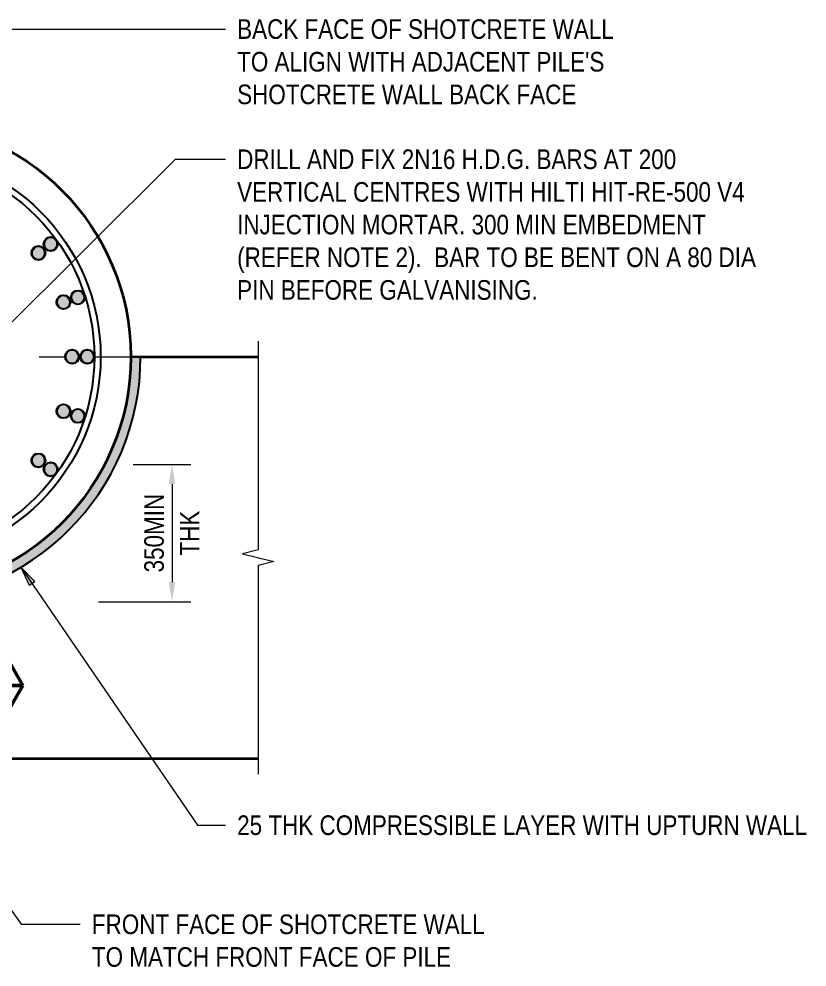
# Model space of a CAD drawing. Header units: metres. Extents: x 0.4 to 22.7, y 0.3 to 4.2.
# Drawn here: x 4.103 to 6.114, y 1.506 to 3.924 of the extents above; entities that cross this region are included whole.
import ezdxf

# ---------------------------------------------------------------- set-up
doc = ezdxf.new("R2010")
doc.units = ezdxf.units.M
doc.linetypes.add('JacobsCenter', pattern=[0.015, 0.009, -0.0015, 0.003, -0.0015])
doc.layers.get('Defpoints').update_dxf_attribs({"color": 41})
for name, color, linetype, lineweight in [('A-ANNO-DIMS', 7, 'Continuous', 9), ('A-ANNO-SYMB', 7, 'Continuous', 9), ('A-DETL', 7, 'Continuous', 13), ('A-DETL-GENF', 7, 'Continuous', 9), ('G-ANNO-TEXT', 7, 'Continuous', 9)]:
    doc.layers.add(name, color=color, linetype=linetype, lineweight=lineweight)
doc.styles.add('Arial Narrow_1', font='ARIALN.TTF', dxfattribs={"height": 0.05})
doc.dimstyles.new('Dimension_Standard_T__mm_', dxfattribs={"dimscale": 0.3048, "dimtxt": 0.051172, "dimasz": 0.164042, "dimexe": 0.15748, "dimexo": 0.098425, "dimgap": 0.065617, "dimtad": 1, "dimdec": 0, "dimlfac": 1000, "dimzin": 0, "dimdsep": 46, "dimtxsty": 'Arial Narrow_1', "dimsah": 1, "dimcen": 0.09, "dimaunit": 1, "dimadec": 4, "dimazin": 0, "dimtfac": 1, "dimtdec": 4, "dimtix": 1, "dimtmove": 0, "dimatfit": 3, "dimfxl": 1, "dimtvp": 1, "dimtolj": 1, "dimtzin": 0, "dimlwd": 18, "dimlwe": 18, "dimarcsym": 2})

# ---------------------------------------------------------------- blocks, each defined once
blk = doc.blocks.new('S_Det_Reinf_Bar Section_2D - N32-V22-DRG-2873047 - CANTILEVER SHOTCRETE DETAILS AT MOVEMENT JOINTS')
at = {"layer": 'A-DETL-GENF'}
blk.add_hatch(color=256, dxfattribs=at).paths.add_polyline_path([(0.0139, 0.008), (0.0112, 0.0114), (0.0079, 0.0139), (0.0041, 0.0155), (0.0042, 0.0154), (0.0085, 0.0135), (0.0113, 0.0113), (0.0139, 0.0078), (0.0155, 0.0035), (0.0159, -0.0007), (0.0151, -0.0049), (0.0137, -0.0081), (0.0106, -0.0118), (0.0072, -0.0142), (0.0035, -0.0155), (0.0042, -0.0154), (0.0086, -0.0134), (0.0114, -0.0112), (0.0139, -0.0079), (0.0155, -0.004), (0.016, 0.0001), (0.0154, 0.0043), (0.0139, 0.008)])
blk = doc.blocks.new('S_Det_Reinf_Bar Section_2D - N32-V6-DRG-2873047 - CANTILEVER SHOTCRETE DETAILS AT MOVEMENT JOINTS')
at = {"layer": 'A-DETL-GENF'}
blk.add_hatch(color=256, dxfattribs=at).paths.add_polyline_path([(-0.0041, -0.0155), (0.0001, -0.016), (0.0043, -0.0154), (0.0081, -0.0137), (0.0114, -0.0112), (0.014, -0.0076), (0.0155, -0.0041), (0.016, 0.0002), (0.0155, 0.0041), (0.0138, 0.0081), (0.0112, 0.0114), (0.008, 0.0139), (0.0041, 0.0155), (0, 0.016), (-0.0042, 0.0154), (-0.008, 0.0138), (-0.0113, 0.0113), (-0.0139, 0.0079), (-0.0155, 0.004), (-0.016, -0.0001), (-0.0154, -0.0043), (-0.0138, -0.0081), (-0.0107, -0.0118), (-0.0079, -0.0139), (-0.0042, -0.0154)])
at = {"layer": 'A-DETL-GENF', "lineweight": 18}
for start, end in [(360, 180), (180, 360)]:
    blk.add_arc((0, 0), 0.016, start, end, dxfattribs=at)
blk = doc.blocks.new('S_Det_Reinf_Bar Section_2D - N32-V23-DRG-2873047 - CANTILEVER SHOTCRETE DETAILS AT MOVEMENT JOINTS')
at = {"layer": 'A-DETL-GENF'}
blk.add_hatch(color=256, dxfattribs=at).paths.add_polyline_path([(0.0139, 0.008), (0.0113, 0.0113), (0.008, 0.0139), (0.0041, 0.0155), (0, 0.016), (-0.0041, 0.0155), (-0.008, 0.0139), (-0.0113, 0.0113), (-0.0139, 0.008), (-0.0155, 0.0041), (-0.016, 0), (-0.0155, -0.0041), (-0.0139, -0.008), (-0.0113, -0.0113), (-0.008, -0.0139), (-0.0041, -0.0155), (0, -0.016), (0.0041, -0.0155), (0.008, -0.0139), (0.0113, -0.0113), (0.0139, -0.008), (0.0155, -0.0041), (0.0159, 0.0008), (0.0155, 0.0041)])
at = {"layer": 'A-DETL-GENF', "lineweight": 18}
for start, end in [(360, 180), (180, 360)]:
    blk.add_arc((0, 0), 0.016, start, end, dxfattribs=at)
blk = doc.blocks.new('S_Det_Reinf_Bar Section_2D - N32-V24-DRG-2873047 - CANTILEVER SHOTCRETE DETAILS AT MOVEMENT JOINTS')
at = {"layer": 'A-DETL-GENF'}
blk.add_hatch(color=256, dxfattribs=at).paths.add_polyline_path([(0.0155, 0.0041), (0.0138, 0.0081), (0.0112, 0.0114), (0.0079, 0.0139), (0.0041, 0.0155), (0.0042, 0.0154), (0.0081, 0.0138), (0.0113, 0.0113), (0.014, 0.0076), (0.0154, 0.0041), (0.0159, -0.0002), (0.0154, -0.0042), (0.0137, -0.0081), (0.0112, -0.0114), (0.0078, -0.0139), (0.0041, -0.0155), (0.0043, -0.0154), (0.008, -0.0138), (0.0114, -0.0112), (0.0139, -0.0079), (0.0155, -0.004), (0.016, 0.0001), (0.0155, 0.004)])
blk = doc.blocks.new('S_Det_Reinf_Bar Section_2D - N32-V2-DRG-2873047 - CANTILEVER SHOTCRETE DETAILS AT MOVEMENT JOINTS')
at = {"layer": 'A-DETL-GENF'}
blk.add_hatch(color=256, dxfattribs=at).paths.add_polyline_path([(0, -0.016), (0.0041, -0.0155), (0.008, -0.0139), (0.0113, -0.0113), (0.0139, -0.008), (0.0155, -0.0041), (0.016, 0), (0.0155, 0.0041), (0.0139, 0.008), (0.0113, 0.0113), (0.008, 0.0139), (0.0041, 0.0155), (0, 0.016), (-0.0041, 0.0155), (-0.008, 0.0139), (-0.0113, 0.0113), (-0.0139, 0.008), (-0.0155, 0.0041), (-0.016, 0), (-0.0155, -0.0041), (-0.0139, -0.008), (-0.0113, -0.0113), (-0.008, -0.0139), (-0.0041, -0.0155)])
at = {"layer": 'A-DETL-GENF', "lineweight": 18}
for start, end in [(360, 180), (180, 360)]:
    blk.add_arc((0, 0), 0.016, start, end, dxfattribs=at)
blk = doc.blocks.new('S_Det_Reinf_Bar Section_2D - N32-V25-DRG-2873047 - CANTILEVER SHOTCRETE DETAILS AT MOVEMENT JOINTS')
at = {"layer": 'A-DETL-GENF'}
blk.add_hatch(color=256, dxfattribs=at).paths.add_polyline_path([(0.016, 0), (0.016, 0.0003), (0.0154, 0.0043), (0.0138, 0.0081), (0.0112, 0.0114), (0.0072, 0.0142), (0.0041, 0.0155), (0.0042, 0.0154), (0.0081, 0.0138), (0.0113, 0.0113), (0.0139, 0.0078), (0.0155, 0.0039), (0.0159, -0.0002), (0.0154, -0.0042), (0.0137, -0.0081), (0.0112, -0.0114), (0.0072, -0.0142), (0.0041, -0.0155), (0.0042, -0.0154), (0.008, -0.0138), (0.0114, -0.0112), (0.0139, -0.0079), (0.0155, -0.004), (0.016, -0.0001)])
blk = doc.blocks.new('S_Det_Reinf_Bar Section_2D - N32-V26-DRG-2873047 - CANTILEVER SHOTCRETE DETAILS AT MOVEMENT JOINTS')
at = {"layer": 'A-DETL-GENF'}
h = blk.add_hatch(color=256, dxfattribs=at)
h.paths.add_polyline_path([(0.016, 0), (0.0155, 0.0041), (0.0138, 0.0081), (0.0112, 0.0114), (0.0073, 0.0142), (0.0041, 0.0155), (0, 0.016), (-0.0042, 0.0154), (-0.008, 0.0138), (-0.0113, 0.0113), (-0.0139, 0.0079), (-0.0155, 0.0041), (-0.016, -0.0003), (-0.0154, -0.0043), (-0.0138, -0.0081), (-0.0112, -0.0114), (-0.0079, -0.0139), (-0.0041, -0.0155), (0.0001, -0.016), (0.0043, -0.0154), (0.0081, -0.0137), (0.0114, -0.0113), (0.014, -0.0078), (0.0155, -0.0039), (0.016, 0)])
h.paths.add_polyline_path([(-0.0155, 0), (-0.0155, 0), (-0.0155, 0.0012)])
at = {"layer": 'A-DETL-GENF', "lineweight": 18}
for start, end in [(360, 180), (180, 360)]:
    blk.add_arc((0, 0), 0.016, start, end, dxfattribs=at)
blk = doc.blocks.new('S_Det_Reinf_Bar Section_2D - N32-V27-DRG-2873047 - CANTILEVER SHOTCRETE DETAILS AT MOVEMENT JOINTS')
at = {"layer": 'A-DETL-GENF'}
h = blk.add_hatch(color=256, dxfattribs=at)
h.paths.add_polyline_path([(0.016, 0), (0.0155, 0.0041), (0.0139, 0.008), (0.0113, 0.0113), (0.0113, 0.0113), (0.0072, 0.0142), (0.0041, 0.0155), (0, 0.016), (-0.0041, 0.0155), (-0.008, 0.0139), (-0.0113, 0.0113), (-0.0139, 0.008), (-0.0155, 0.0041), (-0.016, 0), (-0.0155, -0.0041), (-0.0139, -0.008), (-0.0113, -0.0113), (-0.008, -0.0139), (-0.0041, -0.0155), (0, -0.016), (0.0041, -0.0155), (0.008, -0.0139), (0.0113, -0.0113), (0.0139, -0.008), (0.0155, -0.0041), (0.0157, -0.0021)])
h.paths.add_polyline_path([(0, 0.0113), (0, 0.0113), (0, 0.0139)])
at = {"layer": 'A-DETL-GENF', "lineweight": 18}
for start, end in [(360, 180), (180, 360)]:
    blk.add_arc((0, 0), 0.016, start, end, dxfattribs=at)
blk = doc.blocks.new('S_Det_Reinf_Bar Section_2D - N32-V28-DRG-2873047 - CANTILEVER SHOTCRETE DETAILS AT MOVEMENT JOINTS')
at = {"layer": 'A-DETL-GENF'}
blk.add_hatch(color=256, dxfattribs=at).paths.add_polyline_path([(0.0155, -0.0041), (0.016, 0.0001), (0.0154, 0.0043), (0.0138, 0.0081), (0.0112, 0.0114), (0.0079, 0.0139), (0.0041, 0.0155), (0.0042, 0.0154), (0.0081, 0.0138), (0.0113, 0.0113), (0.0139, 0.0078), (0.0154, 0.0041), (0.0159, -0.0002), (0.0154, -0.0042), (0.0137, -0.0081), (0.0112, -0.0114), (0.0079, -0.0139), (0.0041, -0.0155), (0.0042, -0.0154), (0.008, -0.0138), (0.0114, -0.0112), (0.0139, -0.0079), (0.0155, -0.0041)])
blk = doc.blocks.new('S_Det_Reinf_Bar Section_2D - N32-V29-DRG-2873047 - CANTILEVER SHOTCRETE DETAILS AT MOVEMENT JOINTS')
at = {"layer": 'A-DETL-GENF'}
blk.add_hatch(color=256, dxfattribs=at).paths.add_polyline_path([(0.0155, -0.0041), (0.016, 0.0002), (0.0155, 0.0041), (0.0138, 0.0081), (0.0112, 0.0114), (0.008, 0.0139), (0.0041, 0.0155), (-0.0006, 0.0159), (-0.0042, 0.0154), (-0.008, 0.0138), (-0.0113, 0.0113), (-0.0139, 0.0079), (-0.0155, 0.004), (-0.016, -0.0001), (-0.0154, -0.0043), (-0.0138, -0.0081), (-0.0112, -0.0114), (-0.0079, -0.0139), (-0.0041, -0.0155), (0.0001, -0.016), (0.0043, -0.0154), (0.0081, -0.0137), (0.0114, -0.0112), (0.014, -0.0078), (0.0154, -0.0042)])
at = {"layer": 'A-DETL-GENF', "lineweight": 18}
for start, end in [(360, 180), (180, 360)]:
    blk.add_arc((0, 0), 0.016, start, end, dxfattribs=at)
blk = doc.blocks.new('S_Det_Reinf_Bar Section_2D - N32-V30-DRG-2873047 - CANTILEVER SHOTCRETE DETAILS AT MOVEMENT JOINTS')
at = {"layer": 'A-DETL-GENF'}
blk.add_hatch(color=256, dxfattribs=at).paths.add_polyline_path([(0.0139, -0.008), (0.0156, -0.0034), (0.016, 0.0001), (0.0151, 0.0049), (0.0138, 0.0081), (0.0112, 0.0114), (0.0075, 0.0141), (0.0034, 0.0155), (0.0042, 0.0154), (0.0081, 0.0138), (0.0113, 0.0113), (0.0139, 0.0078), (0.0154, 0.0041), (0.0159, -0.0002), (0.0154, -0.0043), (0.0137, -0.0081), (0.0112, -0.0114), (0.0079, -0.0139), (0.0041, -0.0155), (0.0042, -0.0154), (0.008, -0.0138), (0.0114, -0.0112), (0.0138, -0.008)])
at = {"layer": 'A-DETL-GENF', "lineweight": 18}
blk.add_arc((0, 0), 0.016, 345, 345.7534, dxfattribs=at)
blk = doc.blocks.new('S_Det_Reinf_Bar Section_2D - N32-V15-DRG-2873047 - CANTILEVER SHOTCRETE DETAILS AT MOVEMENT JOINTS')
at = {"layer": 'A-DETL-GENF'}
blk.add_hatch(color=256, dxfattribs=at).paths.add_polyline_path([(-0.0139, 0.008), (-0.0155, 0.0041), (-0.016, -0.0001), (-0.0151, -0.0049), (-0.0138, -0.0081), (-0.0112, -0.0114), (-0.0079, -0.0139), (-0.0034, -0.0155), (0.0008, -0.0159), (0.0043, -0.0154), (0.0081, -0.0137), (0.0114, -0.0113), (0.0142, -0.0072), (0.0155, -0.0035), (0.016, 0.0002), (0.0152, 0.0049), (0.0138, 0.0081), (0.0112, 0.0114), (0.008, 0.0139), (0.0035, 0.0155), (-0.0009, 0.0159), (-0.0042, 0.0154), (-0.008, 0.0138), (-0.0113, 0.0113), (-0.0132, 0.0088)])
at = {"layer": 'A-DETL-GENF', "lineweight": 18}
for start, end in [(360, 180), (180, 360)]:
    blk.add_arc((0, 0), 0.016, start, end, dxfattribs=at)
blk = doc.blocks.new('CS_DET_BreakLine_ViewScale - Std Break-7456942-DRG-2873047 - CANTILEVER SHOTCRETE DETAILS AT MOVEMENT JOINTS')
at = {"layer": 'A-DETL-GENF'}
for p, q in [((0.5025, -0.04), (0.5225, 0.04)), ((0.5225, 0.04), (0.5325, 0)), ((-0.04, 0), (0.4925, 0)), ((0.4925, 0), (0.5025, -0.04)), ((0.5325, 0), (1.065, 0))]:
    blk.add_line(p, q, dxfattribs=at)
blk = doc.blocks.new('DIMBLOCK5-DRG-2873047 - CANTILEVER SHOTCRETE DETAILS AT MOVEMENT JOINTS')
at = {"layer": 'A-ANNO-DIMS', "color": 0, "lineweight": 18, "transparency": 16777216}
for p, q in [((4.3947, 2.788), (4.5417, 2.788)), ((4.4937, 2.738), (4.4937, 2.488)), ((4.3065, 2.438), (4.5417, 2.438))]:
    blk.add_line(p, q, dxfattribs=at)
at = {"layer": 'A-ANNO-DIMS', "color": 0, "transparency": 16777216}
for points in [[(4.4854, 2.738), (4.5021, 2.738), (4.4937, 2.788)], [(4.4854, 2.488), (4.5021, 2.488), (4.4937, 2.438)]]:
    blk.add_solid(points, dxfattribs=at)
at = {"layer": 'Defpoints', "color": 0, "transparency": 16777216}
for p in [(4.3647, 2.788), (4.2765, 2.438), (4.4937, 2.438)]:
    blk.add_point(p, dxfattribs=at)
at = {"layer": 'A-ANNO-DIMS', "color": 0, "lineweight": 18, "transparency": 16777216, "char_height": 0.05, "width": 0.260244, "attachment_point": 5, "rotation": 90, "style": 'Arial Narrow_1'}
for s, insert in [('\\A1;350MIN', (4.4482, 2.613)), ('\\A1;THK', (4.5387, 2.613))]:
    blk.add_mtext(s, dxfattribs=dict(at, insert=insert))
blk = doc.blocks.new('Drafting View - SheetRef-4900799-DRG-2873047 - CANTILEVER SHOTCRETE DETAILS AT MOVEMENT JOINTS')
at = {"layer": 'A-ANNO-SYMB', "lineweight": 50}
for p, q in [((-0.00346, 0.006), (-0.00693, 0)), ((0.00346, 0.006), (-0.00346, 0.006)), ((0.00693, 0), (0.00346, 0.006)), ((-0.00693, 0), (0.00693, 0)), ((-0.00693, 0), (-0.00347, -0.006)), ((0.00346, -0.006), (0.00693, 0)), ((-0.00347, -0.006), (0.00346, -0.006))]:
    blk.add_line(p, q, dxfattribs=at)

msp = doc.modelspace()

# ---------------------------------------------------------------- hatches: boundary and pattern name
at = {"layer": 'A-DETL-GENF', "true_color": 0x808080}
h = msp.add_hatch(color=8, dxfattribs=at)
h.paths.add_polyline_path([(3.7885465, 2.4379995), (3.8332463, 2.4396061), (3.8774933, 2.4443611), (3.9213986, 2.4522887), (3.9646294, 2.4633164), (4.0069595, 2.4774116), (4.0481809, 2.4944795), (4.0880742, 2.5144555), (4.126447, 2.5372161), (4.1630914, 2.5626661), (4.1978345, 2.590656), (4.230484, 2.6210621), (4.26089, 2.6537116), (4.2888799, 2.6884546), (4.31433, 2.725099), (4.3370906, 2.7634718), (4.3570665, 2.8033651), (4.3741344, 2.8445865), (4.3882296, 2.8869167), (4.3992574, 2.9301475), (4.4071849, 2.9740527), (4.4120042, 3.0200878), (4.4135465, 3.0629995), (4.3885465, 3.0629995), (4.3868121, 3.0182998), (4.3824394, 2.9776106), (4.374829, 2.9354616), (4.3642423, 2.89396), (4.3507109, 2.8533231), (4.3343257, 2.8137505), (4.3151488, 2.7754529), (4.2932987, 2.738615), (4.2688666, 2.7034364), (4.2419963, 2.6700831), (4.2128065, 2.6387396), (4.181463, 2.6095498), (4.1481096, 2.5826794), (4.112931, 2.5582474), (4.0760931, 2.5363973), (4.0377955, 2.5172203), (3.998223, 2.5008352), (3.9575861, 2.4873037), (3.9160845, 2.4767171), (3.8739354, 2.4691067), (3.8314583, 2.4645418), (3.7885465, 2.4629995), (2.6885465, 2.4629995), (2.6885465, 2.4379995), (3.5377341, 2.4379995)])
h.paths.add_polyline_path([(2.6385465, 2.4379995), (2.6385465, 2.4629995), (1.7385465, 2.4629995), (1.6992108, 2.4645412), (1.6638312, 2.4683433), (1.6269508, 2.4750024), (1.5906369, 2.4842657), (1.5550796, 2.4961057), (1.5204537, 2.5104427), (1.4869433, 2.5272225), (1.4527451, 2.5477061), (1.4239288, 2.5677195), (1.3947447, 2.591231), (1.3673191, 2.6167721), (1.341778, 2.6441976), (1.3182665, 2.6733818), (1.2968884, 2.7041631), (1.2777696, 2.7363963), (1.2609897, 2.7699066), (1.2466527, 2.8045326), (1.2348127, 2.8400899), (1.2255494, 2.8764038), (1.2188903, 2.9132842), (1.2148961, 2.9504518), (1.2135465, 2.9879995), (1.1885465, 2.9879995), (1.1899603, 2.9486638), (1.1941447, 2.9097264), (1.201121, 2.8710897), (1.2108254, 2.8330466), (1.2232292, 2.7957961), (1.2382489, 2.7595213), (1.2558278, 2.7244151), (1.2758571, 2.6906471), (1.2982531, 2.6584), (1.3228843, 2.6278261), (1.3496416, 2.5990946), (1.3783731, 2.5723373), (1.410912, 2.5463414), (1.4411941, 2.5253101), (1.4749622, 2.5052808), (1.5100683, 2.4877019), (1.5463431, 2.4726822), (1.5835936, 2.4602784), (1.6216368, 2.450574), (1.6602734, 2.4435977), (1.7009988, 2.4393491), (1.7385465, 2.4379995), (2.6059131, 2.4379995)])
at = {"layer": 'G-ANNO-TEXT'}
msp.add_hatch(color=256, dxfattribs=at).paths.add_polyline_path([(4.1080067, 2.5260551), (4.1289975, 2.4798262), (4.1435429, 2.4897935)])

# ---------------------------------------------------------------- linework, layer by layer
at = {"layer": 'A-DETL', "linetype": 'JacobsCenter', "lineweight": 18}
for p, q in [((3.3543498, 3.0629995), (4.2227433, 3.0629995)), ((4.2547433, 3.0629995), (4.261454, 3.0629995)), ((4.2934555, 3.0629995), (4.4985465, 3.0629995))]:
    msp.add_line(p, q, dxfattribs=at)
at = {"layer": 'A-DETL', "lineweight": 25}
for p, q in [((4.4135465, 3.0629995), (4.3885465, 3.0629995)), ((4.3885465, 3.0629995), (4.4135465, 3.0629995))]:
    msp.add_line(p, q, dxfattribs=at)
at = {"layer": 'A-DETL', "lineweight": 35}
for p, q in [((4.4135465, 3.0629995), (4.7135465, 3.0629995)), ((2.6885465, 2.0379995), (4.7135465, 2.0379995))]:
    msp.add_line(p, q, dxfattribs=at)
msp.add_circle((3.7885465, 3.0629995), 0.6, dxfattribs=at)
at = {"layer": 'A-DETL', "color": 8, "lineweight": 25, "true_color": 0x808080}
for radius in [0.523, 0.507]:
    msp.add_circle((3.7885465, 3.0629995), radius, dxfattribs=at)
at = {"layer": 'A-DETL', "lineweight": 25}
for centre in [(4.1840906, 3.350359), (4.1527725, 3.3276059), (4.2167139, 3.2021031), (4.2535302, 3.2140647), (4.2387433, 3.0629839), (4.277454, 3.0629832), (4.2167042, 2.9238662), (4.2535202, 2.9119033), (4.1527542, 2.7983679), (4.1840714, 2.7756137)]:
    msp.add_circle(centre, 0.018, dxfattribs=at)
for radius in [0.625, 0.6]:
    msp.add_arc((3.7885465, 3.0629995), radius, 270, 360, dxfattribs=at)
at = {"layer": 'G-ANNO-TEXT'}
for p, q in [((3.4476889, 3.8974579), (4.6299329, 3.8987474)), ((3.6181607, 2.6859412), (4.5023513, 3.5666963)), ((4.5023513, 3.5666963), (4.6299329, 3.5666963)), ((4.1080067, 2.5260551), (4.1289975, 2.4798262)), ((4.1435429, 2.4897935), (4.1080067, 2.5260551)), ((4.1080067, 2.5260551), (4.5589829, 1.8679409)), ((4.1289975, 2.4798262), (4.1435429, 2.4897935)), ((3.5054081, 2.4619613), (4.1090826, 1.6151541)), ((4.5589829, 1.8679409), (4.6299329, 1.8679409)), ((4.1090826, 1.6151541), (4.259282, 1.6151541))]:
    msp.add_line(p, q, dxfattribs=at)

# ---------------------------------------------------------------- block references
at = {"layer": 'A-ANNO-SYMB', "lineweight": 50, "xscale": 19.99999999999999, "yscale": 19.99999999999999, "zscale": 19.99999999999999}
msp.add_blockref('Drafting View - SheetRef-4900799-DRG-2873047 - CANTILEVER SHOTCRETE DETAILS AT MOVEMENT JOINTS', (3.9742054, 2.2246473), dxfattribs=at)
at = {"layer": 'A-DETL-GENF'}
for name, p, rotation in [('S_Det_Reinf_Bar Section_2D - N32-V15-DRG-2873047 - CANTILEVER SHOTCRETE DETAILS AT MOVEMENT JOINTS', (4.1840721, 3.3503869), 306.0039999999994), ('S_Det_Reinf_Bar Section_2D - N32-V2-DRG-2873047 - CANTILEVER SHOTCRETE DETAILS AT MOVEMENT JOINTS', (4.1527725, 3.3276059), 306.0039999999994), ('S_Det_Reinf_Bar Section_2D - N32-V30-DRG-2873047 - CANTILEVER SHOTCRETE DETAILS AT MOVEMENT JOINTS', (4.1840906, 3.350359), 305.9999999999997), ('S_Det_Reinf_Bar Section_2D - N32-V2-DRG-2873047 - CANTILEVER SHOTCRETE DETAILS AT MOVEMENT JOINTS', (4.2167139, 3.2021031), 288.0039999999995), ('S_Det_Reinf_Bar Section_2D - N32-V29-DRG-2873047 - CANTILEVER SHOTCRETE DETAILS AT MOVEMENT JOINTS', (4.2535213, 3.2140971), 288.0039999999995), ('S_Det_Reinf_Bar Section_2D - N32-V28-DRG-2873047 - CANTILEVER SHOTCRETE DETAILS AT MOVEMENT JOINTS', (4.2535302, 3.2140647), 287.9999999999998), ('CS_DET_BreakLine_ViewScale - Std Break-7456942-DRG-2873047 - CANTILEVER SHOTCRETE DETAILS AT MOVEMENT JOINTS', (4.7135465, 3.0629995), 270.0000000000001), ('S_Det_Reinf_Bar Section_2D - N32-V27-DRG-2873047 - CANTILEVER SHOTCRETE DETAILS AT MOVEMENT JOINTS', (4.2387433, 3.0629839), 270.0039999999995), ('S_Det_Reinf_Bar Section_2D - N32-V26-DRG-2873047 - CANTILEVER SHOTCRETE DETAILS AT MOVEMENT JOINTS', (4.2774555, 3.0630167), 270.0039999999995), ('S_Det_Reinf_Bar Section_2D - N32-V25-DRG-2873047 - CANTILEVER SHOTCRETE DETAILS AT MOVEMENT JOINTS', (4.277454, 3.0629832), 269.9999999999997), ('S_Det_Reinf_Bar Section_2D - N32-V2-DRG-2873047 - CANTILEVER SHOTCRETE DETAILS AT MOVEMENT JOINTS', (4.2167042, 2.9238662), 252.0039999999995), ('S_Det_Reinf_Bar Section_2D - N32-V6-DRG-2873047 - CANTILEVER SHOTCRETE DETAILS AT MOVEMENT JOINTS', (4.2535319, 2.9119347), 252.0039999999995), ('S_Det_Reinf_Bar Section_2D - N32-V24-DRG-2873047 - CANTILEVER SHOTCRETE DETAILS AT MOVEMENT JOINTS', (4.2535202, 2.9119033), 251.9999999999997), ('S_Det_Reinf_Bar Section_2D - N32-V23-DRG-2873047 - CANTILEVER SHOTCRETE DETAILS AT MOVEMENT JOINTS', (4.1527542, 2.7983679), 234.0039999999995), ('S_Det_Reinf_Bar Section_2D - N32-V6-DRG-2873047 - CANTILEVER SHOTCRETE DETAILS AT MOVEMENT JOINTS', (4.1840923, 2.77564), 234.0039999999995), ('S_Det_Reinf_Bar Section_2D - N32-V22-DRG-2873047 - CANTILEVER SHOTCRETE DETAILS AT MOVEMENT JOINTS', (4.1840714, 2.7756137), 233.9999999999998)]:
    msp.add_blockref(name, p, dxfattribs=dict(at, rotation=rotation))

# ---------------------------------------------------------------- texts
at = {"layer": 'G-ANNO-TEXT', "char_height": 0.05, "attachment_point": 1, "style": 'Arial Narrow_1', "bg_fill": 3, "box_fill_scale": 1, "bg_fill_color": 256, "bg_fill_transparency": 0}
for s, insert in [('BACK FACE OF SHOTCRETE WALL ', (4.6599329, 3.9237474)), ("TO ALIGN WITH ADJACENT PILE'S ", (4.6599329, 3.8404036)), ('SHOTCRETE WALL BACK FACE', (4.6599329, 3.7570599)), ('DRILL AND FIX 2N16 H.D.G. BARS AT 200', (4.6599329, 3.5916963)), ('VERTICAL CENTRES WITH HILTI HIT-RE-500 V4 ', (4.6599329, 3.5083525)), ('INJECTION MORTAR. 300 MIN EMBEDMENT', (4.6599329, 3.4250088)), ('(REFER NOTE 2).  BAR TO BE BENT ON A 80 DIA', (4.6599329, 3.341665)), ('PIN BEFORE GALVANISING.', (4.6599329, 3.2583213))]:
    msp.add_mtext(s, dxfattribs=dict(at, insert=insert))
at = {"layer": 'G-ANNO-TEXT', "char_height": 0.05, "attachment_point": 1, "style": 'Arial Narrow_1', "bg_fill": 3, "box_fill_scale": 1, "bg_fill_color": 256, "bg_fill_true_color": 13158600, "bg_fill_transparency": 0}
for s, insert in [('25 THK COMPRESSIBLE LAYER WITH UPTURN WALL', (4.6599329, 1.8929409)), ('FRONT FACE OF SHOTCRETE WALL ', (4.289282, 1.6401541)), ('TO MATCH FRONT FACE OF PILE', (4.289282, 1.5568103))]:
    msp.add_mtext(s, dxfattribs=dict(at, insert=insert))

# ---------------------------------------------------------------- dimensions: what is measured, and where the dimension line sits
at = {"layer": 'A-ANNO-DIMS', "lineweight": 18}
dim = msp.add_linear_dim(base=(4.4937214, 2.4379995), p1=(4.3646786, 2.7879995), p2=(4.2764553, 2.4379995), angle=90, text='<>\\XTHK', dimstyle='Dimension_Standard_T__mm_', override={"dimpost": '<>MIN', "dimfxl": 0.360948}, dxfattribs=at)
dim.commit()
dim.dimension.update_dxf_attribs({"geometry": 'DIMBLOCK5-DRG-2873047 - CANTILEVER SHOTCRETE DETAILS AT MOVEMENT JOINTS', "text_midpoint": (4.4937214, 2.6129995)})

doc.saveas('drawing.dxf')
